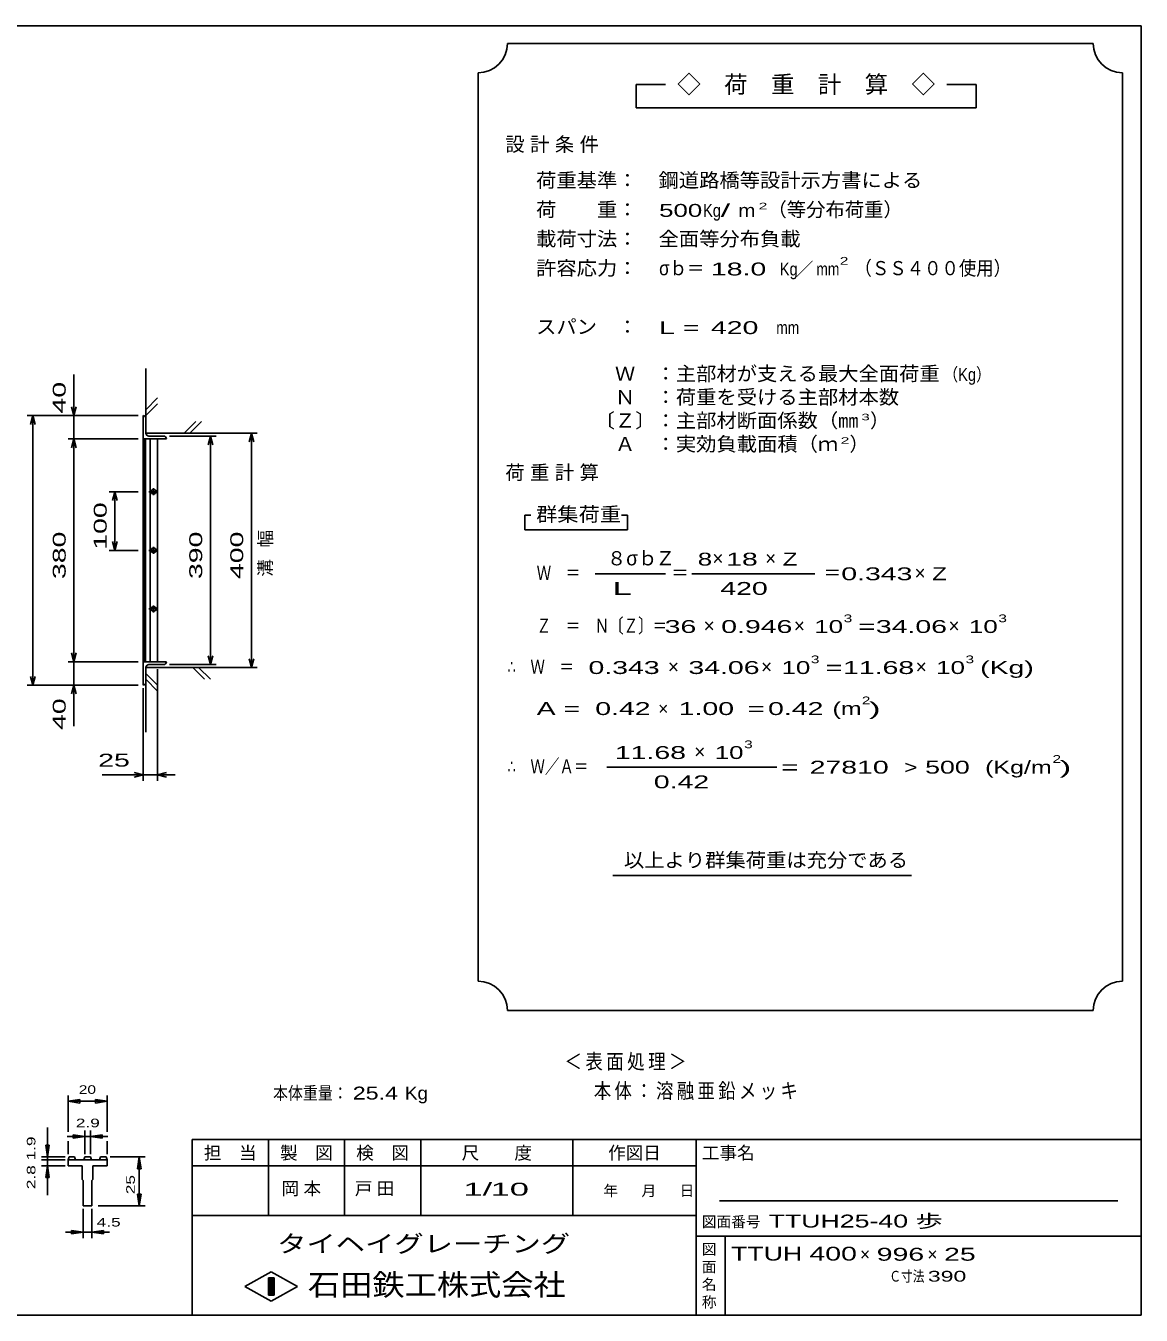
# Model space of a CAD drawing. Units: millimetres, scale not verified. Extents: x -1820 to 1731, y -1282 to 1054.
# Drawn here: x -173 to 1731, y -1146 to 1054 of the extents above; entities that cross this region are included whole.
import ezdxf
from ezdxf.enums import TextEntityAlignment as Align

# ---------------------------------------------------------------- set-up
doc = ezdxf.new("R2010")
doc.units = ezdxf.units.MM
doc.header["$LTSCALE"] = 10
for name, color, linetype, lineweight in [('0_2', 150, 'Continuous', 25), ('16', 3, 'Continuous', 25), ('22', 2, 'Continuous', 25), ('32', 4, 'Continuous', 25)]:
    doc.layers.add(name, color=color, linetype=linetype, lineweight=lineweight)
doc.styles.add('ベクトル', font='')
doc.styles.get('ベクトル').set_extended_font_data('ベクトル')

msp = doc.modelspace()

# ---------------------------------------------------------------- linework, layer by layer
at = {"layer": '0_2'}
for p, q in [((-1729, 1053.5), (1731, 1053.5)), ((1731, 1053.5), (1731, -1146.5)), ((1731, -846.5), (111, -846.5)), ((111, -846.5), (111, -1146.5)), ((241, -846.5), (241, -976.5)), ((371, -976.5), (371, -846.5)), ((501, -846.5), (501, -976.5)), ((761, -976.5), (761, -846.5)), ((971, -846.5), (971, -1146.5)), ((971, -891.5), (111, -891.5)), ((1691, -951.5), (1011, -951.5)), ((111, -976.5), (971, -976.5)), ((971, -1011.5), (1731, -1011.5)), ((1021, -1146.5), (1021, -1011.5)), ((201, -1097.5), (246, -1072.5)), ((246, -1072.5), (291, -1097.5)), ((246, -1122.5), (201, -1097.5)), ((241, -1082.5), (251, -1082.5)), ((241, -1112.5), (241, -1082.5)), ((241, -1082.5), (243, -1082.5)), ((243, -1082.5), (243, -1112.5)), ((245, -1112.5), (245, -1082.5)), ((245, -1082.5), (247, -1082.5)), ((291, -1097.5), (246, -1122.5)), ((247, -1082.5), (247, -1112.5)), ((249, -1112.5), (249, -1082.5)), ((249, -1082.5), (251, -1082.5)), ((251, -1082.5), (251, -1112.5)), ((251, -1082.5), (251, -1112.5)), ((251, -1112.5), (241, -1112.5)), ((243, -1112.5), (245, -1112.5)), ((247, -1112.5), (249, -1112.5)), ((1731, -1146.5), (-1729, -1146.5))]:
    msp.add_line(p, q, dxfattribs=at)
at = {"layer": '16'}
for p, q in [((27, 388.5), (27, 348.5)), ((32, 358.5), (32, 383.5)), ((62, 353.5), (37, 353.5)), ((27, 348.5), (67, 348.5)), ((27, 348.5), (27, -31.5)), ((52, 348.5), (27, 348.5)), ((28.5, 348.5), (28.5, -31.5)), ((31.5, -31.5), (31.5, 348.5)), ((39, 348.5), (39, -31.5)), ((52, -31.5), (52, 348.5)), ((45, 264.5), (45, 252.5)), ((37, 258.5), (53, 258.5)), ((47, 261.5), (43, 261.5)), ((43, 255.5), (47, 255.5)), ((37, 158.5), (53, 158.5)), ((47, 161.5), (43, 161.5)), ((43, 155.5), (47, 155.5)), ((45, 164.5), (45, 152.5)), ((37, 58.5), (53, 58.5)), ((47, 61.5), (43, 61.5)), ((43, 55.5), (47, 55.5)), ((45, 64.5), (45, 52.5)), ((27, -31.5), (67, -31.5)), ((27, -71.5), (27, -31.5)), ((27, -31.5), (52, -31.5)), ((32, -41.5), (32, -66.5)), ((62, -36.5), (37, -36.5))]:
    msp.add_line(p, q, dxfattribs=at)
for centre, radius, start, end in [((27, 383.5), 5, 0, 90), ((37, 358.5), 5, 180, 270), ((62, 348.5), 5, 0, 90), ((43, 258.5), 3, 90, 270), ((45, 258.5), 4, 46.6, 133.4), ((45, 258.5), 4, 226.6, 313.4), ((47, 258.5), 3, 270, 90), ((43, 158.5), 3, 90, 270), ((45, 158.5), 4, 46.6, 133.4), ((45, 158.5), 4, 226.6, 313.4), ((47, 158.5), 3, 270, 90), ((43, 58.5), 3, 90, 270), ((45, 58.5), 4, 46.6, 133.4), ((45, 58.5), 4, 226.6, 313.4), ((47, 58.5), 3, 270, 90), ((37, -41.5), 5, 90, 180), ((62, -31.5), 5, 270, 0), ((27, -66.5), 5, 270, 0)]:
    msp.add_arc(centre, radius, start, end, dxfattribs=at)
at = {"layer": '22', "color": 4}
for p, q in [((1649, 1023.5), (649, 1023.5)), ((599, 973.5), (599, -576.5)), ((1699, -576.5), (1699, 973.5)), ((919, 953.5), (869, 953.5)), ((869, 953.5), (869, 913.5)), ((1449, 953.5), (1399, 953.5)), ((1449, 913.5), (1449, 953.5)), ((869, 913.5), (1449, 913.5)), ((32, 358.5), (32, 468.5)), ((-91, 388.5), (-91, 458.5)), ((32, 398.5), (52, 418.5)), ((-91, 388.5), (-95, 403.5)), ((-87, 403.5), (-91, 388.5)), ((32, 388.5), (52, 408.5)), ((-171, 388.5), (19, 388.5)), ((-165, 373.5), (-161, 388.5)), ((-157, 373.5), (-161, 388.5)), ((-161, -71.5), (-161, 388.5)), ((19, 388.5), (-101, 388.5)), ((-91, 388.5), (-91, 348.5)), ((97, 358.5), (117, 378.5)), ((107, 358.5), (127, 378.5)), ((32, 358.5), (222, 358.5)), ((72, 353.5), (152, 353.5)), ((138, 338.5), (142, 353.5)), ((146, 338.5), (142, 353.5)), ((142, -36.5), (142, 353.5)), ((208, 343.5), (212, 358.5)), ((216, 343.5), (212, 358.5)), ((212, -41.5), (212, 358.5)), ((-101, 348.5), (19, 348.5)), ((-95, 333.5), (-91, 348.5)), ((-87, 333.5), (-91, 348.5)), ((-91, -31.5), (-91, 348.5)), ((19, 258.5), (-31, 258.5)), ((-21, 258.5), (-25, 243.5)), ((-17, 243.5), (-21, 258.5)), ((-21, 258.5), (-21, 158.5)), ((689, 218.5), (679, 218.5)), ((679, 218.5), (679, 193.5)), ((854, 218.5), (844, 218.5)), ((854, 193.5), (854, 218.5)), ((679, 193.5), (854, 193.5)), ((-31, 158.5), (19, 158.5)), ((-21, 158.5), (-25, 173.5)), ((-17, 173.5), (-21, 158.5)), ((799, 118.5), (919, 118.5)), ((964, 118.5), (1174, 118.5)), ((-91, -31.5), (-95, -16.5)), ((-91, -31.5), (-87, -16.5)), ((142, -36.5), (138, -21.5)), ((142, -36.5), (146, -21.5)), ((-101, -31.5), (19, -31.5)), ((-91, -71.5), (-91, -31.5)), ((32, -41.5), (222, -41.5)), ((32, -151.5), (32, -41.5)), ((72, -36.5), (152, -36.5)), ((132, -61.5), (112, -41.5)), ((142, -61.5), (122, -41.5)), ((212, -41.5), (208, -26.5)), ((212, -41.5), (216, -26.5)), ((-161, -71.5), (-165, -56.5)), ((-161, -71.5), (-157, -56.5)), ((52, -71.5), (32, -51.5)), ((52, -81.5), (32, -61.5)), ((52, -234.5), (52, -44.5)), ((-171, -71.5), (19, -71.5)), ((-101, -71.5), (19, -71.5)), ((-95, -86.5), (-91, -71.5)), ((-87, -86.5), (-91, -71.5)), ((-91, -141.5), (-91, -71.5)), ((27, -234.5), (27, -76.5)), ((819, -211.5), (1109, -211.5)), ((-43, -224.5), (27, -224.5)), ((27, -224.5), (12, -220.5)), ((12, -228.5), (27, -224.5)), ((27, -224.5), (52, -224.5)), ((52, -224.5), (67, -220.5)), ((67, -228.5), (52, -224.5)), ((52, -224.5), (82, -224.5)), ((829, -396.5), (1339, -396.5)), ((649, -626.5), (1649, -626.5))]:
    msp.add_line(p, q, dxfattribs=at)
for centre, start, end in [((599, 1023.5), 270, 0), ((1699, 1023.5), 180, 270), ((599, -626.5), 0, 90), ((1699, -626.5), 90, 180)]:
    msp.add_arc(centre, 50, start, end, dxfattribs=at)
at = {"layer": '32'}
for p, q in [((-101, -833.5), (-101, -771.5)), ((-101, -781.5), (-81, -778.5)), ((-81, -784.5), (-101, -781.5)), ((-101, -781.5), (-34.33, -781.5)), ((-81, -784.5), (-81, -778.5)), ((-34.33, -781.5), (-54.33, -778.5)), ((-54.33, -784.5), (-54.33, -778.5)), ((-54.33, -784.5), (-34.33, -781.5)), ((-34.33, -833.5), (-34.33, -771.5)), ((-136, -876.5), (-136, -826.5)), ((-72.5, -871.5), (-72.5, -831.5)), ((-62.83, -831.5), (-62.83, -871.5)), ((-136, -876.5), (-139, -856.5)), ((-139, -856.5), (-133, -856.5)), ((-133, -856.5), (-136, -876.5)), ((-72.5, -841.5), (-102.5, -841.5)), ((-101, -871.5), (-101, -849.5)), ((-72.5, -841.5), (-92.5, -838.5)), ((-92.5, -838.5), (-92.5, -844.5)), ((-92.5, -844.5), (-72.5, -841.5)), ((-72.5, -841.5), (-62.83, -841.5)), ((-62.83, -841.5), (-42.83, -838.5)), ((-42.83, -844.5), (-62.83, -841.5)), ((-62.83, -841.5), (-32.83, -841.5)), ((-42.83, -838.5), (-42.83, -844.5)), ((-34.33, -871.5), (-34.33, -849.5)), ((-146, -876.5), (-106, -876.5)), ((-136, -891.5), (-136, -876.5)), ((-101, -881.5), (-99.33, -876.5)), ((-99.33, -876.5), (-89.67, -876.5)), ((-89.67, -876.5), (-88, -881.5)), ((-74.17, -881.5), (-72.5, -876.5)), ((-72.5, -876.5), (-62.83, -876.5)), ((-62.83, -876.5), (-61.17, -881.5)), ((-47.33, -881.5), (-45.67, -876.5)), ((-45.67, -876.5), (-36, -876.5)), ((-36, -876.5), (-34.33, -881.5)), ((-29.33, -876.5), (30.67, -876.5)), ((17.67, -896.5), (20.67, -876.5)), ((23.67, -896.5), (20.67, -876.5)), ((20.67, -959.83), (20.67, -876.5)), ((-146, -881.5), (-106, -881.5)), ((-146, -891.5), (-106, -891.5)), ((-139, -911.5), (-136, -891.5)), ((-133, -911.5), (-136, -891.5)), ((-136, -941.5), (-136, -891.5)), ((-101, -881.5), (-101, -891.5)), ((-34.33, -881.5), (-101, -881.5)), ((-101, -891.5), (-76.83, -891.5)), ((-76.83, -891.5), (-76.83, -914.83)), ((-58.5, -914.83), (-58.5, -891.5)), ((-58.5, -891.5), (-34.33, -891.5)), ((-34.33, -891.5), (-34.33, -881.5)), ((17.67, -896.5), (23.67, -896.5)), ((-139, -911.5), (-133, -911.5)), ((-76.83, -914.83), (-75.17, -916.5)), ((-75.17, -916.5), (-75.17, -959.83)), ((-60.17, -916.5), (-58.5, -914.83)), ((-60.17, -959.83), (-60.17, -916.5)), ((20.67, -959.83), (17.67, -939.83)), ((17.67, -939.83), (23.67, -939.83)), ((23.67, -939.83), (20.67, -959.83)), ((-75.17, -959.83), (-60.17, -959.83)), ((-75.17, -1014.83), (-75.17, -964.83)), ((-60.17, -1014.83), (-60.17, -964.83)), ((-49.33, -959.83), (30.67, -959.83)), ((-105.17, -1004.83), (-75.17, -1004.83)), ((-75.17, -1004.83), (-95.17, -1001.83)), ((-95.17, -1007.83), (-95.17, -1001.83)), ((-95.17, -1007.83), (-75.17, -1004.83)), ((-75.17, -1004.83), (-60.17, -1004.83)), ((-60.17, -1004.83), (-40.17, -1001.83)), ((-40.17, -1007.83), (-60.17, -1004.83)), ((-60.17, -1004.83), (-30.17, -1004.83)), ((-40.17, -1007.83), (-40.17, -1001.83))]:
    msp.add_line(p, q, dxfattribs=at)
msp.add_circle((-136, -881.5), 1, dxfattribs=at)

# ---------------------------------------------------------------- texts
at = {"layer": '0_2', "style": 'ベクトル'}
for s, height, p in [('担\u3000当', 21.99, (131, -869.5)), ('製\u3000図', 21.99, (261, -869.5)), ('検\u3000図', 21.99, (391, -869.5)), ('尺\u3000\u3000度', 21.99, (571, -869.5)), ('作図日', 21.99, (821, -869.5)), ('工事名', 21.99, (981, -869.5)), ('年', 18.33, (813, -934)), ('月', 18.33, (878, -934)), ('日', 18.33, (943, -934)), ('図面番号', 18.33, (981, -987)), ('図', 18.33, (981, -1034)), ('面', 18.33, (981, -1064)), ('名', 18.33, (981, -1094)), ('称', 18.33, (981, -1124))]:
    msp.add_text(s, height=height, dxfattribs=at).set_placement(p, align=Align.MIDDLE_LEFT)
at = {"layer": '0_2', "color": 222, "style": 'ベクトル'}
for s, height, width, p in [('タイヘイグレーチング', 29.33, 1.25, (256, -1024.5)), ('石田鉄工株式会社', 36.66, 1.1, (308.5, -1094.5))]:
    msp.add_text(s, height=height, dxfattribs=dict(at, width=width)).set_placement(p, align=Align.MIDDLE_LEFT)
at = {"layer": '22', "style": 'ベクトル'}
for s, height, p in [('◇\u3000荷\u3000重\u3000計\u3000算\u3000◇', 29.33, (939, 953.5)), ('（等分布荷重）', 24.19, (1093, 740)), ('／', 21.99, (1141.5, 638.5)), ('）', 24.19, (1268, 380)), ('）', 24.19, (1233, 340)), ('８', 24.19, (819, 145)), ('σｂ', 24.19, (852, 145)), ('Ｚ', 24.19, (902, 145)), ('×', 24.19, (999, 145)), ('×', 24.19, (1089, 145)), ('×', 24.19, (1344, 120)), ('×', 24.19, (984, 30)), ('×', 24.19, (1138, 30)), ('×', 24.19, (1402, 30)), ('×', 24.19, (923, -40)), ('×', 24.19, (1082, -40)), ('×', 24.19, (1346, -40)), ('×', 21.99, (906.5, -111.5)), ('×', 24.19, (968, -185)), ('×', 21.99, (1251, -1042.5)), ('×', 21.99, (1366, -1042.5))]:
    msp.add_text(s, height=height, dxfattribs=at).set_placement(p, align=Align.MIDDLE_LEFT)
for s, height, width, p in [('荷重基準：\u3000', 24.19, 1.05, (698, 790)), ('鋼道路橋等設計示方書による', 24.19, 1.05, (907, 790)), ('荷\u3000\u3000重：\u3000', 24.19, 1.05, (698, 740)), ('500', 21.99, 1.5, (908, 738.5)), ('Kg', 21.99, 0.85, (983, 738.5)), ('/', 21.99, 2, (1013, 738.5)), ('2', 11, 1.8, (1078, 746)), ('m', 21.99, 1.2, (1043, 738.5)), ('載荷寸法：\u3000', 24.19, 1.05, (698, 690)), ('全面等分布負載', 24.19, 1.05, (907, 690)), ('許容応力：\u3000', 24.19, 1.05, (698, 640)), ('σｂ＝', 24.19, 0.9, (908, 640)), (' 18.0', 21.99, 1.65, (983, 638.5)), ('Kg', 21.99, 0.85, (1114, 638.5)), ('mm', 21.99, 0.8, (1176.5, 638.5)), ('2', 13.2, 1.5, (1216.5, 652.5)), ('（ＳＳ４００使用）', 24.19, 0.9, (1241.5, 640)), ('スパン\u3000：\u3000', 24.19, 1.05, (698, 540)), ('L =', 21.99, 1.65, (908, 538.5)), (' 420 ', 21.99, 1.65, (983, 538.5)), ('mm', 21.99, 0.8, (1108, 538.5)), ('\u3000Ｗ\u3000：主部材が支える最大全面荷重', 24.19, 1.05, (798, 460)), ('（Kg）', 21.99, 0.85, (1393, 458.5)), ('\u3000Ｎ\u3000：荷重を受ける主部材本数', 24.19, 1.05, (798, 420)), ('〔Ｚ〕：主部材断面係数（㎜', 24.19, 1.05, (798, 380)), ('3', 11, 1.8, (1253, 386)), ('\u3000Ａ\u3000：実効負載面積（ｍ', 24.19, 1.05, (798, 340)), ('2', 11, 1.8, (1218, 346)), ('群集荷重', 24.19, 1.1, (698, 220)), ('8', 21.99, 1.5, (974, 143.5)), (' 18 ', 21.99, 1.65, (1009, 143.5)), ('Z', 21.99, 1.4, (1119, 143.5)), ('Ｗ\u3000＝', 24.19, 0.75, (699, 120)), ('＝', 24.19, 0.9, (929, 120)), ('＝', 24.19, 0.9, (1189, 120)), ('0.343', 21.99, 1.65, (1219, 118.5)), ('Z', 21.99, 1.4, (1374, 118.5)), (' 420 ', 21.99, 1.65, (999, 93.5)), ('Ｚ\u3000＝\u3000Ｎ〔Ｚ〕＝', 24.19, 0.75, (699, 30)), ('3', 13.2, 1.5, (1223, 42.5)), ('3', 13.2, 1.5, (1487, 42.5)), (' 36 ', 21.99, 1.65, (904, 28.5)), ('0.946', 21.99, 1.65, (1014, 28.5)), ('10', 21.99, 1.5, (1173, 28.5)), ('=', 21.99, 1.7, (1248, 28.5)), ('34.06', 21.99, 1.65, (1278, 28.5)), ('10', 21.99, 1.5, (1437, 28.5)), ('3', 13.2, 1.5, (1167, -27.5)), ('3', 13.2, 1.5, (1431, -27.5)), ('∴\u3000Ｗ\u3000＝', 24.19, 0.75, (649, -40)), (' 0.343', 21.99, 1.65, (774, -41.5)), ('34.06', 21.99, 1.65, (958, -41.5)), ('10', 21.99, 1.5, (1117, -41.5)), ('=', 21.99, 1.7, (1192, -41.5)), ('11.68', 21.99, 1.65, (1222, -41.5)), ('10', 21.99, 1.5, (1381, -41.5)), ('(Kg)', 21.99, 1.65, (1456, -41.5)), ('A = ', 21.99, 1.65, (699, -111.5)), ('0.42', 21.99, 1.65, (799, -111.5)), ('1.00', 21.99, 1.65, (941.5, -111.5)), ('=', 21.99, 1.7, (1059, -111.5)), ('0.42', 21.99, 1.65, (1094, -111.5)), ('(m', 21.99, 1.45, (1204, -111.5)), ('2', 13.2, 1.5, (1254, -97.5)), (')', 21.99, 2, (1266.5, -111.5)), (' 11.68', 21.99, 1.65, (819, -186.5)), ('10', 21.99, 1.5, (1003, -186.5)), ('3', 13.2, 1.5, (1053, -172.5)), (' 25 ', 21.99, 1.65, (-63, -199.5)), ('∴\u3000Ｗ／Ａ＝', 24.19, 0.75, (649, -210)), ('2', 13.2, 1.5, (1579.5, -197.5)), ('=', 21.99, 1.7, (1116.5, -211.5)), (' 27810 ', 21.99, 1.65, (1151.5, -211.5)), ('>', 21.99, 1.3, (1326.5, -211.5)), (' 500 ', 21.99, 1.55, (1349.5, -211.5)), ('(Kg/m', 21.99, 1.45, (1464.5, -211.5)), (')', 21.99, 2, (1592, -211.5)), ('0.42', 21.99, 1.65, (899, -236.5)), ('以上より群集荷重は充分である', 24.19, 1.05, (848, -370)), ('本体重量：', 21.99, 0.85, (249, -767.5)), (' 25.4', 21.99, 1.35, (374, -767.5)), ('Kg', 21.99, 1.1, (474, -767.5)), ('1/', 21.99, 2, (574, -931.5)), (' 10 ', 21.99, 2, (604, -931.5)), ('TTUH25-40 歩    ', 21.99, 1.55, (1094.93, -985.89)), ('TTUH', 23.46, 1.45, (1031, -1041.5)), (' 400 ', 23.46, 1.55, (1151, -1041.5)), (' 996 ', 21.99, 1.65, (1266, -1042.5)), (' 25 ', 21.99, 1.65, (1381, -1042.5)), ('Ｃ寸法：', 18.33, 0.8, (1301, -1080)), (' 390 ', 18.33, 1.6, (1356, -1080))]:
    msp.add_text(s, height=height, dxfattribs=dict(at, width=width)).set_placement(p, align=Align.MIDDLE_LEFT)
at = {"layer": '22', "style": 'ベクトル', "width": 1.65}
for s, p in [(' 40 ', (-116, 378.5)), (' 100 ', (-46, 146)), (' 380 ', (-116, 96)), (' 390 ', (117, 96)), (' 400 ', (187, 96)), (' 40 ', (-116, -161.5))]:
    msp.add_text(s, height=21.99, rotation=90, dxfattribs=at).set_placement(p, align=Align.MIDDLE_LEFT)
at = {"layer": '22', "attachment_point": 4, "style": 'ベクトル'}
for s, insert, char_height in [('\\T1.28;設計条件', (645.5, 850), 24.19), ('\\T1.28;荷重計算', (645.5, 290), 24.19), ('\\T1.5;\\W2;\\~L\\~', (804, 93.5), 21.99), ('\\T1.2;\\W0.85;＜表面処理＞', (746.5, -715), 25.66), ('\\T1.19;\\W0.85;本体：溶融亜鉛メッキ', (796.5, -765), 25.66), ('\\T1.25;岡本\u3000', (263.5, -931.5), 21.99), ('\\T1.25;戸田\u3000', (388.5, -931.5), 21.99)]:
    msp.add_mtext(s, dxfattribs=dict(at, insert=insert, char_height=char_height))
at = {"layer": '22', "insert": (237, 113.5), "char_height": 21.99, "attachment_point": 4, "rotation": 90, "style": 'ベクトル'}
msp.add_mtext('\\T1.67;溝幅', dxfattribs=at)
at = {"layer": '32', "color": 2, "style": 'ベクトル'}
for s, width, p in [('20', 1.35, (-82.67, -761.5)), ('2.9', 1.5, (-87.67, -818.5)), (' 4.5 ', 1.5, (-60.17, -987.83))]:
    msp.add_text(s, height=14.66, dxfattribs=dict(at, width=width)).set_placement(p, align=Align.MIDDLE_LEFT)
at = {"layer": '32', "color": 2, "style": 'ベクトル', "width": 1.5}
for s, p in [('2.8 1.9', (-164, -931.5)), (' 25 ', (5.67, -948.17))]:
    msp.add_text(s, height=14.66, rotation=90, dxfattribs=at).set_placement(p, align=Align.MIDDLE_LEFT)

doc.saveas('drawing.dxf')
